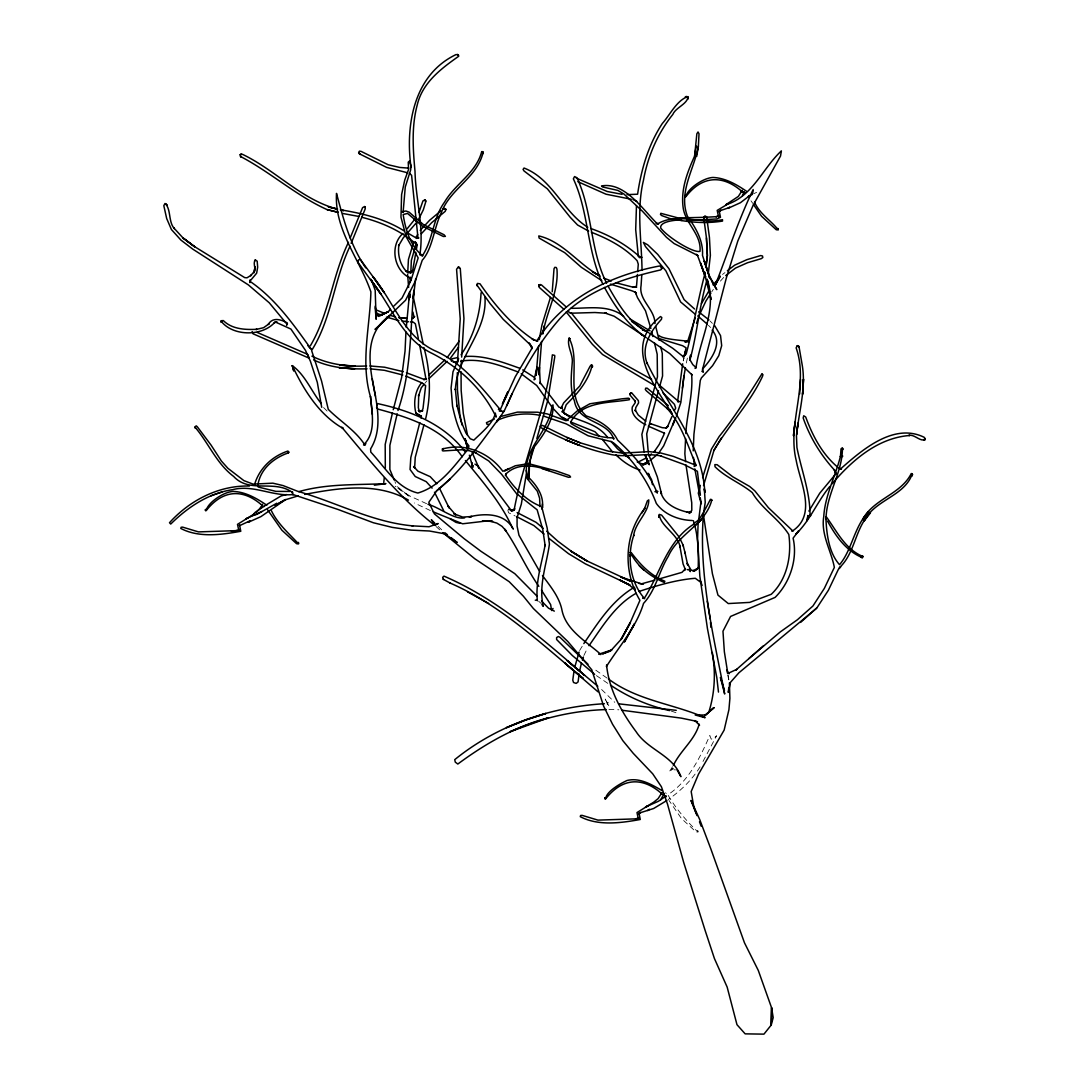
<?xml version="1.0" encoding="UTF-8"?>
<svg xmlns="http://www.w3.org/2000/svg" width="1089" height="1089" viewBox="0 0 1089 1089"><rect width="100%" height="100%" fill="white"/><g stroke="black" fill="none" stroke-linecap="round" stroke-linejoin="round"><path stroke-width="0.75" stroke-dasharray="5 3.75" d="M683.266 360.881L683.892 357.968L682.953 362.338M683.293 360.758L683.906 357.886M686.329 363.005L688.044 355.028M583.881 655.51L587.352 648.377M507.896 510.142L508.44 512.701L515.083 515.927M703.004 761.47L716.589 735.742L713.458 738.614L711.212 739.145L709.824 735.511C700.036 757.399 689.337 780.187 668.837 794.126M579.607 650.541L582.996 644.987M711.702 291.934L713.363 289.32M672.526 766.738L669.095 772.047L673.274 768.453L670.81 769.542L675.52 769.882M607.213 703.48L608.057 702.269L607.458 704.61L605.212 699.043L608.792 705.713L605.715 700.2M700.05 766.915C691.937 779.996 680.72 790.791 668.17 799.598M425.078 383.097L426.97 380.742M720.387 281.125L724.512 276.538M722.497 274.469L724.947 272.604M753.819 193.692L756.583 192.345M608.942 709.402L618.879 709.81M671.205 711.035L677.195 713.145M426.575 503.676L409.845 496.026L395.157 486.198M430.346 510.55L414.364 502.982M607.063 678.093L592.961 668.21M607.785 683.361L595.928 675.289M397.853 488.144L410.009 496.897L396.804 486.17L394.912 481.624M665.447 792.806L666.277 793.445M538.66 601.251L541.192 603.51M435.995 526.477L440.827 530.833M601.618 689.514L614.768 702.323M438.091 526.341L442.61 530.711M323.569 407.558L327.136 411.098M710.11 321.064L712.397 323.351M708.422 325.312L710.627 327.517M668.224 795.419C676.242 809.113 687.009 821.582 698.049 832.091L696.062 831.928L681.387 818.465L669 800.442M750.974 200.798L752.73 203.33M727.765 674.84L728.65 679.767M728.119 675.18L728.895 679.822M697.695 830.703L698.076 831.343L697.695 830.703"/><path stroke-width="1.5" d="M696.048 569.942L698.226 568.118C698.566 552.273 698.362 535.842 693.353 520.678M529.431 462.09C528.995 505.391 525.987 453.718 535.965 444.775C544.405 433.572 554.002 419.17 552.994 404.917L551.565 406.347L551.96 405.598C549.945 432.279 519.78 450.451 527.648 479.16L537.34 491.234L539.613 498.245L539.994 506.657L540.593 506.045M644.389 509.053L647.342 500.858L648.772 499.892C649.017 512.565 634.969 522.652 633.635 535.897L633.825 535.148C626.651 556.071 629.905 582.247 644.606 598.596L642.741 598.052L644.225 598.406C660.016 573.794 666.808 541.764 692.972 524.667C697.736 518.636 696.293 527.103 710.423 499.32L711.73 500.273C705.304 524.803 678.324 533.773 668.319 556.261C658.995 571.33 655.782 590.265 643.558 603.374C636.207 627.523 619.423 645.859 606.382 666.591M800.524 379.408L799.666 393.987M677.685 400.861L682.68 363.78M693.217 450.86L693.938 434.239L700.281 380.469L701.398 377.897L712.587 365.645L718.781 355.681L721.68 345.662L720.55 335.63L714.683 325.638M410.771 273.257L411.356 260.407L416.216 243.664M405.938 332.063L405.04 351.148L401.637 377.475L393.238 409.723M685.58 438.595L684.858 453.786L685.648 461.695M696.239 146.035L694.605 156.149L696.851 133.797L698.022 131.96L699.015 133.784L698.389 146.021C694.292 169.285 678.161 191.827 687.445 216.316C695.721 227.696 703.467 240.832 702.487 255.343L709.633 277.545L704.243 261.02L709.524 276.157L716.78 289.66L711.621 281.193M409.614 291.661L409.192 299.611L409.546 293.581M642.034 270.154C641.625 240.247 636.33 209.959 643.476 180.23C647.737 156.326 657.633 133.43 672.825 114.427C675.507 107.58 687.921 103.863 687.935 96.567C676.759 100.256 669.994 114.93 662.33 123.493C648.404 144.646 641.258 169.367 637.596 194.21L627.005 194.632M407.708 272.754L408.443 259.413L413.766 241.853M636.466 205.862L635.69 229.656L638.331 256.391M641.816 274.551L641.081 285.441C638.372 300.128 654.829 308.895 654.979 323.596M461.001 366.721L461.437 360.309M461.654 357.11L463.955 318.533L460.293 268.724L458.251 267.145L456.577 269.242L460.225 318.886L457.475 362.868M728.772 687.744L728.296 692.441L730.46 682.367L738.914 672.771L816.736 608.138L828.361 590.306L838.38 569.343L840.654 566.988L839.224 567.832C855.287 553.389 854.879 527.974 870.479 512.728L864.094 521.059C874.726 499.592 904.591 496.461 912.296 473.742L911.262 473.565C900.576 494.692 873.841 498.544 862.624 519.535L868.723 511.653C854.184 526.246 852.074 550.04 839.537 564.687C829.382 553.457 826.891 536.047 826.047 521.155C825.312 495.441 842.913 472.517 842.396 447.742L841.007 448.872L840.463 456.767L840.531 455.978C835.549 476.233 825.067 495.182 823.76 516.472C820.711 534.508 831.288 550.898 834.351 567.41L824.346 588.373L812.925 606.015L797.407 619.75L780.119 632.042L748.769 658.668M842.573 456.618L842.627 455.815M843.049 449.526L843.104 448.722M409.478 293.785L406.292 327.381M637.691 271.692L638.277 264.191L637.174 260.747C624.691 247.339 608.234 238.831 591.368 232.256M637.46 274.469L636.589 285.454L635.622 287.033L632.968 287.278L636.752 287.033L632.872 287.156L615.898 282.759M541.573 341.456L539.001 374.807L539.382 367.102L540.28 383.627L540.008 382.375L546.923 391.482M538.592 346.111L536.156 375.337L537 367.211L534.114 379.843L535.312 378.904M383.764 482.468L384.281 477.799M484.959 297.174C487.436 332.268 456.522 356.389 455.393 389.862L455.352 388.855L457.053 406.32L456.944 405.421L460.96 421.007L465.915 432.986L470.271 438.772L473.824 440.147C481.243 432.932 493.739 422.682 495.196 413.371M703.399 514.784C698.594 575.128 713.336 635.105 724.689 694.006L720.428 677.481L724.484 690.372M796.658 434.184L797.951 423.104L796.467 435.777L796.93 447.497C801.286 469.781 809.862 491.221 810.039 514.267M752.676 193.529L753.003 190.861M796.672 434.13C799.054 410.88 806.323 387.684 802.062 364.175L799.081 347.037L797.298 345.649L796.127 347.854C809.25 385.234 787.007 423.008 796.195 460.388C800.265 482.89 816.886 514.062 792.996 530.642L791.662 530.874L792.983 531.105L768.453 507.746L754.827 490.867L749.668 486.47L732.734 476.737L717.147 464.717L714.86 464.608L715.01 466.732C725.9 477.608 740.602 483.026 752.268 492.623C761.837 508.835 778.934 518.909 788.804 534.481C791.771 555.349 787.347 579.171 771.257 594.295L749.736 602.394L728.269 603.565L717.95 595.098L712.41 573.74L703.331 514.171M676.337 416.161L680.843 402.508L684.001 375.651L682.381 388.147M552.232 291.675L554.029 268.724L554.832 267.322L556.275 267.499L556.942 269.092C558.793 290.967 547.331 310.242 543.37 331.11M685.811 433.531C686.887 413.806 693.298 393.919 691.61 374.248L692.073 374.929L669.681 353.53L647.356 338.393M708.408 272.604L710.382 255.33L709.429 237.429L706.734 217.487L704.991 215.853L703.766 217.882L706.448 237.906L707.387 255.588L706.203 264.886L707.374 255.575L706.448 237.906M410.131 282.419L410.24 277.137L410.812 280.186L410.39 278.035C393.891 271.079 389.277 245.501 402.916 233.482M419.837 254.894C424.288 227.097 415.617 199.205 415.004 171.368C413.003 149.343 411.411 126.855 417.169 105.225C422.314 82.682 441.113 68.661 458.741 56.233L457.856 54.722L456.005 54.586C413.643 74.787 405.231 125.358 411.029 167.502M700.404 495.236L697.396 471.278L683.729 464.377L660.519 455.896L661.363 456.06C643.735 452.194 625.658 458.537 608.057 453.814L607.662 453.759C584.249 448.586 562.087 439.044 541.042 427.705L540.28 426.18L542.39 425.363L567.478 437.724L580.573 442.924L608.452 451.2L622.745 453.119L649.221 451.622L660.914 453.051L673.342 456.386L695.789 465.221M825.925 519.453L826.238 516.731C837.046 531.432 844.846 548.951 863.101 556.642L862.42 557.704C845.799 550.721 835.794 536.115 827.504 521.073M698.389 146.021L696.701 156.435M468.406 448.736L468.883 445.837C459.572 434.552 455.61 420.204 452.534 406.17L451.077 388.052L452.97 371.825L458.66 358.689M574.08 670.701L572.773 680.135L573.549 682.517L576.204 683.402L578.082 681.918L579.13 674.037M574.611 667.584L579.103 652.08M579.661 670.919L581.417 663.187M689.827 359.901L690.63 355.137L689.909 359.751L692.808 364.638L696.307 367.755L695.068 368.409L696.102 367.02C700.418 337.835 717.542 308.922 707.115 279.138L710.994 299.407L705.754 278.553L700.513 263.007L705.672 277.151L697.464 255.343L674.118 243.568L666.482 237.334L642.415 211.225L623.956 194.06L617.899 190.425L602.516 186.954L601.536 185.933C624.487 181.849 642.061 208.584 656.817 223.313L658.559 223.885L656.15 223.504L658.083 223.585C678.052 212.178 701.071 224.715 722.511 219.665L722.511 221.081C707.918 223.449 693.026 222.646 678.501 220.06C673.342 220.223 659.539 221.979 660.696 227.969C667.489 237.089 693.04 253.152 699.996 251.382C701.684 234.094 684.722 223.191 683.048 206.869C680.829 188.928 687.445 171.967 694.659 155.972M415.875 252.335L412.799 269.854L411.424 272.291L408.089 272.549L411.955 272.059L409.273 272.481L405.884 270.93L406.769 271.855C399.976 264.79 397.39 254.363 398.969 244.807L398.56 245.815L403.257 237.851L415.685 223.544M526.368 473.878L521.304 504.234L517.071 517.52L517.084 526.123L518.977 535.271L539.708 571.548M703.576 513.287L705.236 502.369L704.311 488.77L704.814 492.391C702.391 443.454 667.094 405.231 647.07 363.018L647.329 363.849C640.495 347.255 650.501 331.247 661.459 319.295L661.785 317.498L660.506 316.545C622.677 346.656 653.686 383.886 672.267 414.024L669.735 409.736L670.497 411.029M416.434 249.122L417.141 245.175L415.249 241.867L417.237 245.025C401.691 231.113 381.831 222.306 361.711 217.256M253.996 272.618L255.098 266.682L253.996 272.618C256.623 268.956 252.294 262.857 255.466 260.067L257.181 261.156L257.671 267.159L256.664 273.162L250.198 280.867L250.021 282.623L250.021 279.914L250.511 281.711C275.762 299.216 293.581 324.563 311.114 349.093L309.957 348.058M683.96 375.936L685.444 367.851M542.894 333.615L544.323 325.87L542.798 333.887M539.259 339.577L541.941 325.107L550.435 297.447M608.424 678.923C636.997 700.513 673.152 703.753 705.114 717.692L695.218 715.01L705.441 715.01L713.935 707.673L704.624 715.786L708.816 712.138C714.942 692.767 715.759 672.553 712.288 652.461M252.103 331.56L252.988 333.765L309.276 358.213M706.393 282.146C699.152 307.833 696.933 334.609 689.882 360.228M684.191 356.566L686.07 347.813L682.667 345.744L659.036 338.516M425.704 418.557C431.271 395.103 430.373 370.723 423.907 347.514M392.435 412.99L385.193 444.435L385.315 468.433M397.186 413.806L389.889 445.306L389.862 469.482L394.272 480.099M705.264 272.427C698.008 299.421 693.394 327.149 686.165 354.061L682.857 356.797M415.658 278.743L413.235 298.468L413.888 290.219C410.09 330.539 411.411 371.744 397.989 410.539M700.322 485.367L698.308 493.181L700.867 502.505L698.049 525.157L697.573 539.055L699.832 576.149L707.428 628.476L716.807 677.576L718.481 692.087M690.235 571.017L690.671 569.356L687.227 563.326L687.69 564.973L684.845 552.055M258.052 484.047C260.707 469.577 272.155 459.449 285.209 454.059L288.462 452.833L287.782 451.091C272.141 456.318 259.522 468.188 254.663 484.169M528.982 464.377L534.481 445.973M699.179 724.171C694.973 739.935 680.298 750.539 673.383 765.404M658.477 390.692L646.716 433.817L648.227 451.949M659.389 387.425L662.561 376.004L662.275 353.353L660.737 346.874M423.975 424.764L415.236 457.353L414.637 467.916L413.602 466.5L417.904 471.156L430.196 476.669L436.839 483.747M419.796 422.6L410.798 457.611L410.049 469.482L415.249 476.519L426.207 481.651L432.102 488.131M703.548 485.599L713.908 450.506L721.394 437.982M702.623 477.649L711.403 449.185L719.257 436.376C734.136 418.094 751.505 390.665 761.932 373.813M536.863 438.486L547.699 400.711L554.764 356.893L554.696 355.422L552.354 354.851C546.528 408.103 523.823 457.666 514.103 510.128L511.299 510.918L514.838 508.822L514.103 510.128M582.411 660.111L583.391 657.048M696.524 323.283L699.029 316.082M695.258 317.661L687.812 340.939L684.927 341.987C700.69 341.02 663.31 340.612 658.927 335.439M505.35 475.376L505.977 473.715M348.453 242.343C332.268 275.612 329.273 313.904 310.351 345.798M349.991 246.264C333.928 279.9 331.682 318.723 311.617 350.522L321.541 380.946L328.279 409.369C340.353 421.484 355.572 430.4 365.101 445.278M351.148 243.351L365.305 208.666L364.638 206.474L362.583 207.672L350.182 238.001M674.445 410.458L675.684 408.103L674.431 404.305L662.956 392.857M753.166 189.513C738.138 220.591 727.643 253.519 715.146 285.509L720.265 276.13L714.752 285.114L709.13 276.919M472.476 467.644L471.646 462.58L472.476 467.644L473.32 465.588M674.908 419.687L672.648 425.159L675.738 417.659L663.691 445.823L658.409 453.596M418.911 212.478L422.981 200.812L425.159 200.281L425.949 201.152L423.322 209.823L418.53 219.474M671.899 416.624L667.394 427.011L665.828 428.263L667.843 426.357L666.155 428.004L662.207 427.678L650.16 423.539L651.208 424.097M560.985 408.389L563.639 402.944L579.77 385.996L590.17 366.081L591.912 365.278L590.946 365.196M506.698 405.802L512.061 393.837L504.275 410.893L496.938 421.797L498.98 418.394C479.922 443.985 461.491 471.101 436.267 491.112M264.151 506.548L264.573 505.636M664.059 793.867L660.737 799.762M699.519 314.653L705.89 301.081L710.872 293.24M701.466 303.532L709.429 290.028M511.789 394.477C524.49 367.469 539.872 341.456 559.61 318.968C585.868 290.395 624.065 278.294 660.792 269.895L661.949 267.486L659.675 265.961C611.324 275.095 563.449 297.855 536.823 340.952L532.194 339.033L534.331 340.244C512.225 325.706 494.964 305.383 480.004 283.807L477.431 283.426L477.2 285.863L476.696 284.501M292.505 491.847L292.492 493.453L292.546 492.555C274.714 479.16 249.653 493.848 233.618 476.41C216.48 463.56 208.516 442.883 194.877 426.97L196.224 425.853L197.313 426.779L211.048 445.088L221.407 461.055L227.9 468.297L243.909 480.63L253.07 484.115L272.863 483.176L283.058 485.571L297.692 491.302C336.297 502.301 372.424 522.298 412.935 525.892L411.941 525.837L429.039 526.749L438.159 523.537L436.553 524.149M661.527 793.459L662.003 792.506L658.164 798.591L653.74 802.157L636.997 812.571L638.399 819.241L638.957 817.73L635.69 818.887L636.398 818.846L597.956 820.126L582.098 815.362L580.6 815.484L580.287 816.682C598.297 826.183 621.206 822.957 640.278 819.486L638.998 813.047L638.875 813.973L640.754 812.435L639.992 812.843L653.659 808.487L666.89 800.483M416.093 237.416L417.645 234.448M286.611 325.393L287.469 323.76M377.298 404.305L376.658 405.503L377.665 403.611C410.703 410.771 444.285 423.934 465.316 452.03M808.909 511.109L819.718 493.249L836.121 473.47L834.256 469.672L835.984 474.014M551.742 610.575L553.021 608.438M713.663 450.764C728.745 425.214 749.708 403.488 762.463 376.467L762.967 374.725L762.218 374.112M461.028 354.796C473.674 336.583 480.031 314.98 481.039 292.941L481.678 292.328M532.276 347.718L529.186 343.226L532.276 347.718L515.274 376.767L500.518 409.137L498.435 409.355L501.253 410.784C481.91 388.133 463.016 362.8 434.47 350.563C404.087 336.174 393.347 301.694 373.282 277.096L384.186 292.628L373.282 277.096M583.84 643.599C598.011 622.731 612.059 600.257 634.424 587.23M589.013 645.682C602.448 626.515 615.054 605.089 636.071 593.301M742.426 195.557L744.263 191.691L743.297 192.317L745.203 193.338L744.372 192.712M459.122 341.252L447.143 357.6M458.455 347.337L450.696 357.764M641.625 513.246L644.865 508.304C623.902 534.59 622.922 571.902 639.937 600.338L630.395 622.282L621.057 639.502L630.354 622.595L621.424 638.984L610.466 651.086L602.489 653.917L611.814 649.956L598.746 654.203L600.897 654.489C586.794 641.829 566.294 630.422 562.087 610.725C559.583 597.194 550.381 586.345 542.472 575.537M629.714 556.03L631.688 554.709L629.605 555.036L631.688 554.709M415.875 217.936L407.191 228.731M829.804 486.443C817.294 501.58 810.216 520.297 795.964 534.086L798.713 530.792L793.091 538.17C797.883 558.82 790.056 582.547 775.109 597.398L730.583 616.442L722.973 631.225L724.348 651.685L727.343 670.525M467.426 449.961C453.623 466.922 439.806 486.511 417.877 493.031C396.6 487.967 384.962 467.113 370.791 452.085L370.6 448.872C380.483 432.973 378.577 413.834 375.474 396.246L375.419 395.947C369.743 368.041 362.229 334.241 390.243 315.32L375.052 329.463L405.544 300.265L415.14 281.588L422.233 260.271C432.592 248.864 434.062 227.342 441.344 212.573C450.261 188.778 477.186 177.725 483.067 152.46L481.733 151.589C476.043 173.192 455.243 183.755 444.516 202.146C432.85 218.127 433.218 239.321 422.491 255.588L421.007 255.33L422.75 255.792C410.526 246.522 405.38 229.411 403.175 214.506L407.558 213.43L422.75 226.321L443.332 236.476L445.387 236.367L444.026 234.748L423.471 224.62L409.083 212.151L405.938 211.021L402.93 211.552M424.125 384.267L421.28 387.779L418.53 396.042L418.721 395.021L418.339 407.776L419.347 411.166L418.312 410.485L420.545 411.465L422.777 410.689L419.224 411.737L421.851 411.043L422.995 408.634L425.649 385.588L422.083 382.933L405.816 376.086M702.337 369.253C711.621 359.125 723.205 343.103 712.192 330.13M421.634 382.77C414.814 390.856 413.276 403.134 415.944 413.153L421.484 416.338L420.871 415.603L421.048 418.053M831.996 483.924C851.979 460.375 877.829 437.764 909.9 435.477L908.716 435.396C914.461 433.967 920.082 441.943 925.051 439.548L924.289 437.356C894.015 422.301 862.338 449.689 840.749 468.774L838.598 468.079L841.484 468.937L840.749 468.774M254.186 271.624L250.579 275.735L251.464 275.054L247.012 277.804L244.726 277.627L194.114 246.332L183.102 238.042L194.536 246.631L183.102 238.042L173.859 227.969L174.363 228.595C168.155 221.965 171.286 208.925 165.011 203.48L163.813 205.685L166.685 218.549L171.422 229.534L180.91 240.07L192.699 249.082L248.36 284.896L269.269 302.81L286.843 324.018M713.036 284.869L719.353 277.94M420.231 230.364L429.638 220.25L440.786 210.912M249.953 520.855L239.403 525.742L239.512 524.83L240.792 531.269C221.72 534.74 198.824 537.966 180.801 528.451L181.114 527.267L182.625 527.13L198.47 531.895L236.926 530.629L231.167 530.942M421.348 233.727L431.68 222.673L445.306 211.266L445.714 208.829L443.264 208.843M249.857 521.005L248.183 522.352L260.897 516.635L285.658 499.524L275.422 505.255M728.446 208.203L729.548 207.046M648.241 810.379L649.33 809.222M574.23 396.369C582.071 387.847 590.034 376.141 592.089 365.142L591.273 365.223M447.198 361.33L429.025 378.536M444.802 359.969L428.848 375.011M390.475 309.399L388.174 311.672L380.565 315.442M393.946 305.982L402.032 298.018L410.88 280.567L418.176 257.889L406.17 236.817L400.97 217.119L401.596 194.604L404.768 179.998L408.566 169.462L408.239 162.138L409.45 161.118L410.852 165.324L410.676 169.857L405.271 186.981L403.093 212.396L402.236 211.742L403.747 211.361M573.168 397.458L566.212 404.727L564.347 409.954L562.006 411.887L563.149 410.73L562.809 411.846L562.591 409.845L564.932 413.561L571.14 417.604L563.843 413.126C578.45 421.484 597.248 422.831 607.744 437.642M696.143 569.751L698.525 567.546M800.551 622.432L816.614 608.057M450.37 478.806L436.866 490.622L428.807 502.315L434.388 513.845L464.35 538.837L481.011 551.333L514.784 573.658L536.945 596.064M763.484 645.791L736.014 669.926L736.749 669.354L728.037 673.383M708.816 712.138L713.935 707.673M650.432 460.239L657.28 454.549M655.102 451.064L654.162 451.826L659.294 444.366L664.045 434.361L663.65 432.632L664.658 433.299L648.336 426.18M256.473 512.157L260.952 507.297L260.434 508.155L262.517 504.289L262.313 506.235L261.374 504.534M649.044 455.855L651.467 453.936M725.737 275.599L735.497 268.085L747.517 262.735L761.306 258.651L762.817 257.535L762.518 255.997L760.707 255.561L746.918 259.658L734.748 265.117L727.398 270.725M686.533 220.563L716.712 218.971L720.482 217.31L719.203 210.871L719.094 211.797L720.959 210.245L720.197 210.667L728.664 207.808M647.669 810.584L648.459 809.985M666.223 795.923L658.382 801.3L645.532 806.963M254.254 513.94L237.511 524.354L238.913 531.01L238.872 530.057M464.649 517.86C454.276 520.011 439.371 507.297 428.018 504.33M412.649 317.757L414.664 316.504L412.622 318.601L413.929 316.913L412.935 312.107M261.918 511.476L246.046 518.732L248.061 518.024M642.823 464.88L647.901 461.79M646.349 457.911L637.855 462.226M649.139 460.974L642.687 464.676L647.914 461.695M562.101 407.313L560.876 408.007L562.387 408.144L558.97 407.177L547.849 392.734M275.19 505.364L284.624 500.001L298.25 495.849M276.824 503.213L256.95 514.335L252.58 515.546L255.017 512.483L265.539 505.255L281.044 495.971L286.407 494.515M504.833 470.747L515.342 465.752L527.43 463.805M504.915 470.72L509.203 468.529L502.819 471.265C489.192 452.534 465.03 442.57 442.393 449.049L442.393 450.723L443.441 450.928L461.954 449.743L469.236 450.71L476.056 452.942L475.403 452.684L488.716 460.946L501.484 474.11L516.404 493.467L537.149 509.815L542.785 529.54L545.153 545.712L545.194 544.663C541.805 563.299 535.352 581.499 537.353 600.76M698.226 568.118L692.835 570.813L694.959 570.854L687.186 569.601M752.445 194.373L748.306 196.415L749.994 195.407L740.438 202.704L727.874 208.407M378.686 316.423L388.487 311.685L377.27 315.905L375.079 306.24M694.101 466.473L696.17 465.493M444.843 533.841L429.474 531.01L410.989 530.112L392.244 527.375L373.391 522.761L338.039 509.475L292.478 494.379L293.404 494.515C272.604 496.802 253.492 484.237 232.542 489.682C208.435 493.276 187.689 507.256 170.728 524.054L169.503 522.72C189.609 500.382 218.957 485.218 249.435 486.048M638.93 591.49C657.116 585.501 676.269 579.784 695.286 578.286L701.357 582.751M494.447 418.966L486.429 422.682L487.069 424.37L488.335 424.166M496.707 420.626C510.21 414.378 525.551 412.336 540.158 415.372M426.52 378.972L423.907 379.816M677.834 401.855L679.808 401.514M363.685 444.489L365.89 443.699L363.549 444.925C376.617 432.387 371.825 412.581 370.491 396.614L370.519 396.927C360.255 362.12 370.029 326.823 370.886 291.852C359.642 259.155 334.214 229.684 336.515 193.393C343.362 219.107 350.331 245.324 365.713 267.826M236.218 530.656L239.471 529.513M727.751 204.079L717.202 210.395L718.604 217.065L719.162 215.554L715.909 216.711L716.616 216.67L705.304 217.269M500.219 416.638L517.479 412.118L537.435 412.2L547.25 413.915L566.171 420.749L577.293 410.88L589.87 403.788L621.615 398.873L628.367 398.179L629.524 398.765L629.306 399.731C608.846 403.189 582.71 400.956 570.786 421.811L571.085 423.58C583.935 431.312 598.378 438.118 613.638 437.832M210.967 495.781L221.897 492.065M654.87 580.124L641.489 583.84L620.798 577.047L630.98 581.349L586.998 560.958L570.772 551.129L587.665 561.42L571.725 551.538L557.976 541.301L546.746 531.228M657.947 579.28L682.027 572.338L685.43 568.689L684.505 570.486L685.063 568.839L683.075 563.966L679.849 545.97L680.121 547.127C678.066 533.909 660.438 526.586 659.294 514.389L661.608 515.111L679.209 537.054M298.767 491.643C327.299 483.502 356.77 485.068 385.914 483.625L374.371 485.19M663.092 794.494L666.141 796.821M304.661 494.42C338.516 487.913 377.23 481.896 408.511 500.164M416.175 238.382L418.897 237.933M639.393 257.644L640.768 257.426L638.494 256.405L641.966 257.317M457.571 357.6L452.234 358.717L451.336 359.261L451.418 361.276M453.187 362.269L457.72 361.63M460.742 361.194C480.63 357.737 500.219 365.414 518.595 372.152M642.537 330.144L644.293 329.899L648.799 332.812M536.823 340.952L537.952 340.843L535.543 340.449M484.687 521.209L482.373 521.168L492.623 521.318L484.687 521.209L462.621 523.782L433.218 511.857M686.751 512.225L691.365 511.803L689.119 513.436L691.801 510.333L691.733 502.723L685.975 464.853M654.952 491.697L657.906 491.425L655.578 491.507M604.354 703.712C550.517 706.897 496.775 725.424 454.739 759.646L455.284 762.137L457.829 764.029C485.149 743.828 515.41 726.322 548.788 717.665L510.197 731.672C540.43 718.223 573.086 710.545 606.178 709.579M289.865 491.438L275.885 491.37L258.175 487.014L257.712 485.286M703.916 217.337L678.161 217.95L660.805 213.308L660.492 214.506L661.69 215.568L669.939 218.562L682.068 220.454M535.271 600.216L537.394 600.134M465.112 356.525C484.061 355.041 502.383 362.133 519.957 368.327M502.465 411.56L503.785 411.519L499.361 411.125M570.976 308.296C588.741 308.5 608.465 304.321 623.643 316.273M366.625 365.958C347.854 366.993 329.001 364.447 311.93 356.185M367.061 368.817C348.861 369.348 330.335 367.837 313.659 359.928M692.305 520.501C678.815 520.174 664.29 514.621 656.313 503.39C647.519 480.113 633.117 459.749 614.21 443.4L611.405 441.685L588.155 435.791L566.294 423.907L543.357 415.998M508.577 509.298L513.055 510.659M676.255 710.341L618.566 703.807M629.905 552.572L631.28 552.654C640.509 564.728 650.079 575.101 664.848 581.24L664.276 582.479C651.099 576.748 639.148 567.995 631.96 555.417L632.546 555.771L630.926 554.818M408.647 168.128L399.758 167.447L388.16 164.738L361.099 151.385L359.411 151.167L358.635 152.419L359.574 153.889L386.636 167.379L407.381 172.729M402.086 321.01L406.224 321.527M369.961 365.958L384.635 367.224L403.352 371.703M405.353 321.446L408.538 321.731M410.485 321.908L413.316 322.167L415.358 323.814L418.353 338.407M398.642 317.634L406.769 318.424L399.5 317.716M370.151 368.844L384.403 370.301L402.78 374.997M398.833 320.561L386.472 317.144M621.628 710.191L681.374 718.141L695.354 721.054M528.791 463.723L556.003 470.856L569.561 475.648L570.582 477.036L568.54 477.322L541.791 468.501M639.08 583.459L643.463 584.167M631.28 199.246L606.083 194.223L577.905 181.7M342.736 213.485L358.621 216.412M474.94 464.118L477.036 465.411M622.078 194.318L607.186 191.487L576.326 178.16M459.926 523.292L455.978 522.38L450.247 518.854M539.64 505.827C525.429 499.933 514.498 488.131 505.881 475.634L505.841 474.042C517.289 462.798 534.481 464.989 548.747 470.543M337.59 209.102L328.306 206.91L337.413 209.115C301.381 199.641 275.367 169.938 242.139 154.175L240.002 155.006L241.009 156.979L240.41 156.435C270.508 172.116 296.058 195.68 327.122 209.619L327.313 209.673M340.626 209.823C362.746 213.43 384.989 218.835 404.169 230.936M338.243 212.328L327.122 209.619L338.053 212.328M418.122 238.042L414.827 237.184L406.837 232.502M687.812 512.266C676.487 509.652 663.569 503.921 660.615 491.507L661.527 493.889L657.334 476.928L648.363 453.596M669.572 710.6C648.472 705.781 628.38 697.3 610.493 685.09M490.349 521.277L496.815 523.06L502.015 526.341L506.181 530.996L504.724 529.2C517.438 547.495 526.096 568.145 538.837 586.372M390.951 315.565L395.498 316.994M629.864 318.927L650.079 330.852M570.445 421.879L594.921 431.693L599.168 436.063M677.481 401.12L678.692 401.542L659.131 384.948M287.292 322.902C281.016 319.54 272.672 316.736 268.207 324.481L269.051 323.801L263.579 327.694L255.942 329.504L256.99 329.3C245.297 329.858 232.066 329.327 223.272 320.52L221.149 321.16C232.393 336.161 262.136 336.991 275.027 322.072L274.142 322.78L277.069 321.936L275.735 322.167L290.913 329.055L305.478 350.372L310.433 361.33L317.321 382.402L321.704 407.286M406.428 372.778L422.859 378.918L425.99 379.176L419.633 344.927M611.283 280.989L603.565 278.049L604.313 278.444M610.371 284.093L632.11 290.872L635.513 292.342L636.384 293.935L635.295 292.083L637.528 297.705L645.505 310.814L650.895 328.47M640.046 470.04C630.83 467.263 622.894 461.532 615.993 454.957M590.891 228.554C609.132 234.952 626.107 244.399 640.441 257.453M580.001 442.787L566.824 437.438L567.478 437.724M257.222 332.431L307.629 354.347M637.188 461.913L643.939 464.676L648.622 462.879L647.846 463.37L645.096 454.848M375.569 309.671L384.853 313.496M375.664 312.815L381.858 315.361M588.632 231.113L577.592 225.015L570.214 217.296L547.386 188.846L523.986 170.919L523.088 169.408L524.027 168.033C552.545 178.95 563.013 211.892 587.774 227.302M517.125 512.565L536.101 522.352L543.193 528.274M516.472 516.554L533.882 525.565L544.024 534.018M697.559 721.83L694.768 720.564L699.56 725.233M632.954 199.532L636.766 201.288M554.328 611.12L548.516 608.179L541.532 601.046M449.757 582.846L450.233 583.105C500.994 605.198 541.206 643.871 583.377 678.583L564.606 662.915L597.997 691.814M645.818 421.212L638.29 415.059L635.132 409.954L635.391 411.057L635.785 407.572L638.59 402.889L638.358 400.602L631.647 392.816L629.728 394.204L630.136 395.184L635.377 401.487L634.955 400.507L635.173 402.767L632.301 407.027C630.64 415.168 639.27 421.497 645.777 424.805M467.535 591.844L488.607 603.456M597.766 686.247L567.233 660.71L584.684 675.452C541.165 637.855 497.374 599.141 443.985 576.135L442.665 577.32L443.536 579.471M443.06 579.212L450.233 583.105M646.73 473.497L649.289 474.94L648.159 473.293L651.671 479.963L652.434 484.673M600.148 276.089L592.389 271.651L599.372 275.653M599.141 275.531C578.273 263.906 562.618 241.39 538.769 235.932L539.096 238.055L564.674 252.648L581.349 267.309L601.781 280.676M625.535 455.719L629.374 457.897M522.734 369.92L534.236 377.284M661.921 790.519C651.576 784.502 639.529 777.383 627.101 780.473C619.968 783.685 605.974 791.812 605.62 798.931C621.397 778.744 641.026 776.253 660.233 792.411M566.212 419.755L562.196 417.359L568.077 420.531L561.121 416.951L552.722 408.035M521.195 373.745L536.727 385.492L551.973 407.014M649.779 333.438L672.811 348.33L683.484 356.838M651.59 379.367L616.497 359.819L605.048 352.387L595.016 342.382L571.276 312.87M260.747 504.193C241.54 488.035 221.911 490.526 206.134 510.7C207.604 502.737 223.585 491.792 233.291 491.411C245.638 491.915 256.813 498.408 266.805 505.214M415.944 413.153L419.374 415.399M653.577 384.907L602.544 354.497L592.389 344.301L566.226 311.971M646.267 337.672C627.999 325.529 614.768 306.445 604.49 287.414M631.566 321.364L644.293 329.899L642.578 329.885L647.002 331.655C628.693 322.78 617.885 303.069 608.043 286.121M809.726 515.07L810.72 515.737M701.82 371.172L703.385 372.22L702.691 368.899L726.363 277.899L737.825 240.982L753.044 205.467L780.514 156.067L781.385 150.895C762.708 168.06 752.445 197.068 725.737 204.773L738.369 196.415L742.208 190.33L742.004 192.277L741.064 190.575L742.412 191.895C723.11 174.526 702.133 175.356 685.825 196.755C687.295 188.778 703.276 177.847 712.982 177.453C725.328 177.956 736.504 184.463 746.496 191.256M698.675 311.822L708.966 319.921M695.013 314.068L680.639 301.966L665.869 270.821L645.491 246.563L643.381 242.411L647.71 244.834L657.742 254.404L668.959 268.697L684.096 299.625L694.564 309.017M697.736 315.933L707.333 324.209M361.208 260.639L359.765 259.454L358.485 259.972L357.845 262.163L381.096 294.479L370.532 279.451C390.652 304.416 401.691 339.033 432.401 353.557C459.395 367.32 483.135 389.603 496.121 417.114L495.359 413.248M442.883 532.63L457.162 542.485L451.064 537.626M594.662 674.336L572.406 655.578L556.615 639.515L556.602 637.596L558.289 636.493L560.005 637.31L587.992 664.222M668.36 405.625L647.179 388.188L645.723 388.147L645.314 389.467L646.376 390.842L667.625 408.865L666.808 408.116C681.428 423.893 687.853 445.769 696.075 465.33M444.952 532.78L447.402 534.713M640.849 333.779L642.047 334.745L614.128 316.218L605.008 313.033L606.505 313.251L594.893 312.516L570.963 313.21L569.084 312.597L568.472 310.76M626.502 456.196L617.49 448.777L610.997 441.358M443.25 533.011L474.845 558.807L509.176 581.689L523.373 596.2L533.379 608.52L567.737 641.421L591.776 669.789L603.66 706.23L612.535 724.226L622.84 740.67L633.199 753.275L652.719 773.816L661.404 786.734L667.516 804.131L683.661 862.352L705.141 930.482L714.425 958.538L727.153 987.083L736.981 1024.695L745.148 1033.856L763.947 1034.142L771.23 1025.035L773.19 1017.589L771.57 1007.761L758.298 970.449L744.468 942.788L710.709 848.549L699.683 819.459L690.998 800.442L696.987 815.593M548.815 538.293L568.512 553.661L585.419 563.884L629.987 585.052L619.927 580.083L629.374 585.133L635.227 589.857L634.696 587.937M434.783 525.388C398.942 497.319 370.859 461.763 341.81 427.242L343.334 428.576C319.2 414.991 303.708 389.835 292.301 365.659C305.233 374.929 311.454 391.482 321.378 403.76M566.239 306.975L541.464 284.923L538.973 284.978L539.327 287.455L564.034 309.412M639.257 565.804L643.858 570.146M409.287 173.11L411.601 175.315L417.999 238.137M434.702 523.06L431.312 519.78L435.709 525.415M837.414 466.922C822.004 453.854 812.557 435.682 805.697 417.005L803.709 415.767L803.178 417.985C810.039 437.737 821.038 455.556 835.209 470.884M417.713 222.687L413.915 218.821L417.495 222.469M602.367 439.357L612.603 451.989M462.199 456.754C442.706 428.29 409.641 417.618 377.978 409.11L376.549 407.409M465.398 460.538C482.822 481.842 501.498 503.336 512.688 528.451M511.544 510.877L477.445 465.439L479.024 468.243L472.204 452.643M307.928 345.635L309.399 347.541M267.608 509.802L281.901 530.234L296.576 543.697L298.563 543.86C289.361 533.896 277.763 523.972 271.501 510.918M529.594 478.384C537.476 486.375 544.759 497.305 541.995 509.08L542.009 507.896L547.127 527.825L549.428 544.01C546.624 564.578 538.429 585.446 543.234 606.355L541.873 604.449M513.327 529.159C504.833 512.878 484.714 513.082 469.087 516.907L471.796 516.513L462.702 517.098L453.854 513.722L455.747 514.974L448.151 506.194L449.131 507.937L439.275 487.831M360.908 260.23L373.581 277.504M541.464 590.156L550.639 604.586L551.524 610.126M753.52 204.582L761.592 216.289L776.266 229.752L778.254 229.915C771.352 220.713 759.278 213.703 754.541 202.064M690.045 570.35L689.255 569.043L690.235 571.616M677.086 770.005L680.897 776.675C673.342 755.303 648.05 750.158 636.18 731.794C621.52 712.138 608.942 689.705 606.559 664.903M729.072 673.792L726.88 669.926L727.479 673.206M660.846 792.751L661.799 794.453M443.699 510.755L434.497 492.187M606.587 283.167C590.02 250.102 592.62 211.348 576.966 177.752L574.57 176.568L573.359 178.841C589.067 212.45 586.658 251.219 602.993 284.379M308.704 356.824L307.697 354.646M657.266 493.14C648.921 472.204 633.812 455.365 617.599 440.106C611.378 427.569 599.141 420.245 586.25 415.93C563.666 395.198 581.662 361.997 569.125 338.284C566.457 345.512 573.345 354.755 572.242 362.678C571.289 375.528 569.67 388.732 574.461 401.106C578.273 423.417 607.635 420.218 613.76 439.166L613.665 438.391M679.849 538.402L683.089 545.14L685.199 553.443M644.933 454.889L649.262 464.744L645.219 454.834M531.936 348.63L530.316 344.805L503.118 319.24L490.268 303.79L476.846 284.923M696.089 812.979L693.843 807.112L691.175 791.567L698.525 774.129L724.158 730.079L728.922 709.674L729.902 698.389L729.412 682.926M699.478 821.787L701.166 826.197M700.35 580.818L702.133 585.474M371.226 279.41L375.188 290.273L376.141 319.268L375.201 307.874M469.359 455.216L471.918 464.241M465.153 439.262L467.657 448.355M465.166 438.84L467.671 448.192M465.166 439.003L467.685 448.804M655.741 326.577L659.185 340.381M651.726 331.696L652.951 336.515M683.089 545.14L683.375 546.324M654.489 342.953L657.184 354.211L657.457 376.862L641.87 434.416L644.103 451.881M707.265 601.155L710.246 619.001M462.035 425.009L459.762 413.793L457.475 390.23L457.312 372.642M423.267 344.26L413.384 297.243M699.356 493.331L694.836 468.883M700.241 497.904L701.37 503.731M467.467 435.001L463.261 413.33L461.164 390.42L461.042 371.798M372.275 378.836L375.474 396.246M409.573 294.098L410.117 297.46M527.566 478.656L526.314 470.407M693.462 457.448L694.442 465.616M370.491 396.614L372.411 414.487M710.504 622.336L710.899 627.332M407.613 274.428L408.634 287.428M542.445 506.889L542.458 507.76L542.39 503.948M205.481 509.502L205.494 510.537L205.481 509.502M604.967 797.733L604.98 798.754L604.967 797.733M685.172 195.557L685.185 196.578L685.172 195.557M771.57 1007.761L771.23 1025.035L771.57 1007.761M793.473 435.546L795.052 422.273L793.473 435.546M445.85 209.673L444.326 208.475L445.85 209.673M221.053 321.201L220.999 322.303L222.047 320.534L221.053 321.201M661.949 267.486L661.881 268.724L661.227 266.506L661.949 267.486M803.505 379.231L802.566 394.245L803.505 379.231M592.47 365.836L592.307 367.197L592.47 365.836M538.973 284.978L538.81 286.448L538.973 284.978L540.389 284.583L538.973 284.978M807.888 515.546L807.18 520.501L807.888 515.546M688.302 97.452L687.908 98.854L688.302 97.452M483.067 152.46L482.835 153.726L482.604 151.575L483.067 152.46M685.131 352.155L684.205 356.525L685.131 352.155M703.998 216.847L703.753 217.95L703.998 216.847M288.667 452.098L288.462 452.833L288.394 451.472L288.667 452.098M912.5 474.464L912.092 475.757L912.5 474.464M502.492 403.828L507.896 391.741L502.492 403.828M634.329 623.983L624.514 641.789L634.329 623.983M630.422 393.238L629.973 394.014L631.402 392.979L630.422 393.238M408.443 161.812L408.443 161.812M240.37 154.611L241.077 154.189L240.37 154.611M701.452 519.535L694.278 526.232L701.452 519.535M255.384 260.08L254.595 260.679L255.466 260.067M442.529 448.954L443.618 448.559L442.529 448.954M925.051 439.548L924.044 440.228L925.024 438.363L925.051 439.548M525.538 719.979L506.453 727.656L525.864 719.911L545.888 713.472L525.538 719.979M686.369 96.513L685.444 96.853L686.369 96.513M647.547 806.255L646.104 806.758L647.547 806.255M355.068 366.013L339.768 365.196L355.068 366.013M354.592 368.708L339.074 367.769L354.674 368.735M425.241 200.199L424.261 200.131L425.745 200.961L425.241 200.199M343.471 210.585L340.476 209.85L343.471 210.585M457.434 54.532L458.483 55.144L457.434 54.532M798.509 345.989L797.298 345.649L799.122 347.309L798.509 345.989M458.905 267.35L458.251 267.145L459.721 267.771L458.905 267.35M862.093 557.541L861.086 557.173L862.093 557.541M579.457 445.36L565.545 439.806L579.457 445.36M569.901 338.665L569.125 338.284L569.901 338.665M644.661 336.542L640.659 333.779L644.661 336.542M360.051 154.08L358.921 153.277L360.051 154.08M697.695 255.493L696.279 254.445L697.695 255.493M862.815 556.425L862.012 555.717L862.815 556.425M166.345 204.242L166.862 204.923L166.345 204.242M553.266 405.258L553.266 405.258M364.951 206.896L365.332 207.591L364.951 206.896M777.9 228.527L778.281 229.166L777.9 228.527M298.209 542.472L298.59 543.125L298.209 542.472M711.716 500.219L711.253 499.388L711.73 500.273M706.734 217.487L706.203 216.507L706.707 217.541M195.503 428.276L195.081 427.201L195.462 428.195M570.582 476.751L570.582 476.751M357.709 261.21L358.158 262.585L357.709 261.21M293.676 370.736L292.301 365.659L293.676 370.736M658.995 517.18L658.831 515.424L658.995 517.18"/></g></svg>
